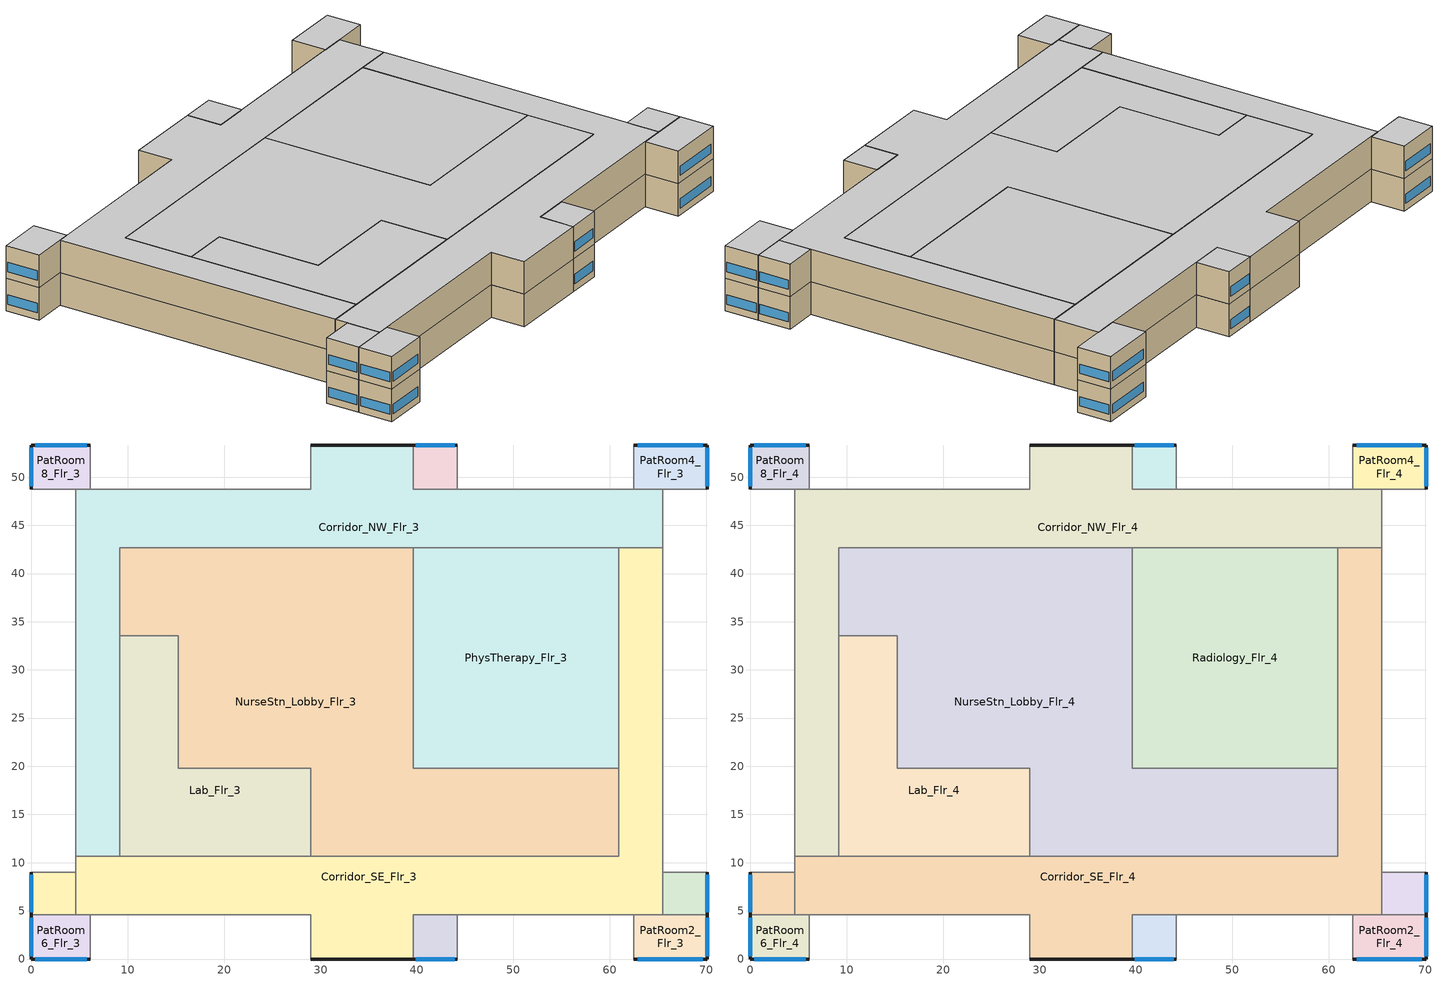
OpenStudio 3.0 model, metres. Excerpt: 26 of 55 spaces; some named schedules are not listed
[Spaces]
PatRoom8_Flr_3
 floor adiabatic (INT-FLOOR-TOPSIDE): 6.1,53.34 6.1,48.77 0,48.77 0,53.34 z8.54
 wall outside (Mass Non-res Ext Wall): 6.1,53.34 0,53.34 0,48.77 z8.54:12.8
 wall adiabatic (int-walls): 0,48.77 6.1,48.77 6.1,53.34 z8.54:12.8
 window (Window Res Fixed): 0,53.07 0,49.04 / 5.73,53.34 0.37,53.34 z9.45:10.67
 ceiling adiabatic (INT-FLOOR-UNDERSIDE): 6.1,48.77 6.1,53.34 0,53.34 0,48.77 z12.8
Corridor_SE_Flr_3
 floor adiabatic (INT-FLOOR-TOPSIDE): 65.53,42.67 65.53,4.57 39.62,4.57 39.62,0 28.96,0 28.96,4.57 4.57,4.57 4.57,10.67 60.96,10.67 60.96,42.67 z8.54
 wall outside (Mass Non-res Ext Wall): 28.96,0 39.62,0 z8.54:12.8
 wall to NurseStn_Lobby_Flr_3 (AIR-WALL): 60.96,19.81 60.96,10.67 28.96,10.67 z8.54:12.8
 wall to Corridor_NW_Flr_3 (AIR-WALL): 9.14,10.67 4.57,10.67 / 65.53,42.67 60.96,42.67 z8.54:12.8
 wall adiabatic (int-walls): 39.62,0 39.62,4.57 65.53,4.57 65.53,42.67 / 4.57,10.67 4.57,4.57 28.96,4.57 28.96,0 z8.54:12.8
 wall to PhysTherapy_Flr_3 (int-walls): 60.96,42.67 60.96,19.81 z8.54:12.8
 wall to Lab_Flr_3 (int-walls): 28.96,10.67 9.14,10.67 z8.54:12.8
 ceiling adiabatic (INT-FLOOR-UNDERSIDE): 39.62,0 39.62,4.57 65.53,4.57 65.53,42.67 60.96,42.67 60.96,10.67 4.57,10.67 4.57,4.57 28.96,4.57 28.96,0 z12.8
Corridor_NW_Flr_3
 floor adiabatic (INT-FLOOR-TOPSIDE): 39.62,53.34 39.62,48.77 65.53,48.77 65.53,42.67 9.14,42.67 9.14,10.67 4.57,10.67 4.57,48.77 28.96,48.77 28.96,53.34 z8.54
 wall outside (Mass Non-res Ext Wall): 39.62,53.34 28.96,53.34 z8.54:12.8
 wall to NurseStn_Lobby_Flr_3 (AIR-WALL): 9.14,33.58 9.14,42.67 39.62,42.67 z8.54:12.8
 wall adiabatic (int-walls): 28.96,53.34 28.96,48.77 4.57,48.77 4.57,10.67 / 65.53,42.67 65.53,48.77 39.62,48.77 39.62,53.34 z8.54:12.8
 wall to PhysTherapy_Flr_3 (int-walls): 39.62,42.67 60.96,42.67 z8.54:12.8
 wall to Lab_Flr_3 (int-walls): 9.14,10.67 9.14,33.58 z8.54:12.8
 ceiling adiabatic (INT-FLOOR-UNDERSIDE): 9.14,10.67 9.14,42.67 65.53,42.67 65.53,48.77 39.62,48.77 39.62,53.34 28.96,53.34 28.96,48.77 4.57,48.77 4.57,10.67 z12.8
Lab_Flr_3
 floor adiabatic (INT-FLOOR-TOPSIDE): 15.24,33.53 15.24,19.81 28.96,19.81 28.96,10.67 9.14,10.67 9.14,33.53 z8.54
 wall to NurseStn_Lobby_Flr_3 (int-walls): 28.96,10.67 28.96,19.81 15.24,19.81 15.24,33.53 9.14,33.53 z8.54:12.8
 ceiling adiabatic (INT-FLOOR-UNDERSIDE): 28.96,10.67 28.96,19.81 15.24,19.81 15.24,33.53 9.14,33.53 9.14,10.67 z12.8
NurseStn_Lobby_Flr_3
 floor adiabatic (INT-FLOOR-TOPSIDE): 39.62,42.67 39.62,19.81 60.96,19.81 60.96,10.67 28.96,10.67 28.96,19.81 15.24,19.81 15.24,33.53 9.14,33.53 9.14,42.67 z8.54
 wall to PhysTherapy_Flr_3 (int-walls): 60.96,19.81 39.62,19.81 39.62,42.67 z8.54:12.8
 ceiling adiabatic (INT-FLOOR-UNDERSIDE): 60.96,10.67 60.96,19.81 39.62,19.81 39.62,42.67 9.14,42.67 9.14,33.53 15.24,33.53 15.24,19.81 28.96,19.81 28.96,10.67 z12.8
PatRoom1_Mult10_Flr_3
 floor adiabatic (INT-FLOOR-TOPSIDE): 44.2,4.57 44.2,0 39.62,0 39.62,4.57 z8.54
 wall outside (Mass Non-res Ext Wall): 39.62,0 44.2,0 z8.54:12.8
 wall adiabatic (int-walls): 44.2,0 44.2,4.57 39.62,4.57 39.62,0 z8.54:12.8
 window (Window Res Fixed): 39.9,0 43.92,0 z9.45:10.67
 ceiling adiabatic (INT-FLOOR-UNDERSIDE): 44.2,0 44.2,4.57 39.62,4.57 39.62,0 z12.8
PatRoom2_Flr_3
 floor adiabatic (INT-FLOOR-TOPSIDE): 70.1,4.57 70.1,0 62.48,0 62.48,4.57 z8.54
 wall outside (Mass Non-res Ext Wall): 62.48,0 70.1,0 70.1,4.57 z8.54:12.8
 wall adiabatic (int-walls): 70.1,4.57 62.48,4.57 62.48,0 z8.54:12.8
 window (Window Res Fixed): 70.1,0.27 70.1,4.3 / 62.94,0 69.65,0 z9.45:10.67
 ceiling adiabatic (INT-FLOOR-UNDERSIDE): 70.1,0 70.1,4.57 62.48,4.57 62.48,0 z12.8
PatRoom3_Mult10_Flr_3
 floor adiabatic (INT-FLOOR-TOPSIDE): 70.1,8.99 70.1,4.57 65.53,4.57 65.53,8.99 z8.54
 wall outside (Mass Non-res Ext Wall): 70.1,4.57 70.1,8.99 z8.54:12.8
 wall adiabatic (int-walls): 70.1,8.99 65.53,8.99 65.53,4.57 70.1,4.57 z8.54:12.8
 window (Window Res Fixed): 70.1,4.84 70.1,8.73 z9.45:10.67
 ceiling adiabatic (INT-FLOOR-UNDERSIDE): 70.1,4.57 70.1,8.99 65.53,8.99 65.53,4.57 z12.8
PatRoom4_Flr_3
 floor adiabatic (INT-FLOOR-TOPSIDE): 70.1,53.34 70.1,48.77 62.48,48.77 62.48,53.34 z8.54
 wall outside (Mass Non-res Ext Wall): 70.1,48.77 70.1,53.34 62.48,53.34 z8.54:12.8
 wall adiabatic (int-walls): 62.48,53.34 62.48,48.77 70.1,48.77 z8.54:12.8
 window (Window Res Fixed): 70.1,49.04 70.1,53.07 / 69.65,53.34 62.94,53.34 z9.45:10.67
 ceiling adiabatic (INT-FLOOR-UNDERSIDE): 70.1,48.77 70.1,53.34 62.48,53.34 62.48,48.77 z12.8
PatRoom5_Mult10_Flr_3
 floor adiabatic (INT-FLOOR-TOPSIDE): 44.2,53.34 44.2,48.77 39.62,48.77 39.62,53.34 z8.54
 wall outside (Mass Non-res Ext Wall): 44.2,53.34 39.62,53.34 z8.54:12.8
 wall adiabatic (int-walls): 39.62,53.34 39.62,48.77 44.2,48.77 44.2,53.34 z8.54:12.8
 window (Window Res Fixed): 43.92,53.34 39.9,53.34 z9.45:10.67
 ceiling adiabatic (INT-FLOOR-UNDERSIDE): 44.2,48.77 44.2,53.34 39.62,53.34 39.62,48.77 z12.8
PatRoom6_Flr_3
 floor adiabatic (INT-FLOOR-TOPSIDE): 6.1,4.57 6.1,0 0,0 0,4.57 z8.54
 wall outside (Mass Non-res Ext Wall): 0,4.57 0,0 6.1,0 z8.54:12.8
 wall adiabatic (int-walls): 6.1,0 6.1,4.57 0,4.57 z8.54:12.8
 window (Window Res Fixed): 0.37,0 5.73,0 / 0,4.3 0,0.27 z9.45:10.67
 ceiling adiabatic (INT-FLOOR-UNDERSIDE): 6.1,0 6.1,4.57 0,4.57 0,0 z12.8
PatRoom7_Mult10_Flr_3
 floor adiabatic (INT-FLOOR-TOPSIDE): 4.57,8.99 4.57,4.57 0,4.57 0,8.99 z8.54
 wall outside (Mass Non-res Ext Wall): 0,8.99 0,4.57 z8.54:12.8
 wall adiabatic (int-walls): 0,4.57 4.57,4.57 4.57,8.99 0,8.99 z8.54:12.8
 window (Window Res Fixed): 0,8.73 0,4.84 z9.45:10.67
 ceiling adiabatic (INT-FLOOR-UNDERSIDE): 4.57,4.57 4.57,8.99 0,8.99 0,4.57 z12.8
PhysTherapy_Flr_3
 floor adiabatic (INT-FLOOR-TOPSIDE): 60.96,42.67 60.96,19.81 39.62,19.81 39.62,42.67 z8.54
 ceiling adiabatic (INT-FLOOR-UNDERSIDE): 60.96,19.81 60.96,42.67 39.62,42.67 39.62,19.81 z12.8
Corridor_NW_Flr_4
 floor adiabatic (INT-FLOOR-TOPSIDE): 39.62,53.34 39.62,48.77 65.53,48.77 65.53,42.67 9.14,42.67 9.14,10.67 4.57,10.67 4.57,48.77 28.96,48.77 28.96,53.34 z12.8
 wall outside (Mass Non-res Ext Wall): 39.62,53.34 28.96,53.34 z12.8:17.07
 wall to NurseStn_Lobby_Flr_4 (AIR-WALL): 9.14,33.58 9.14,42.67 39.62,42.67 z12.8:17.07
 wall adiabatic (int-walls): 28.96,53.34 28.96,48.77 4.57,48.77 4.57,10.67 / 65.53,42.67 65.53,48.77 39.62,48.77 39.62,53.34 z12.8:17.07
 wall to Radiology_Flr_4 (int-walls): 39.62,42.67 60.96,42.67 z12.8:17.07
 wall to Lab_Flr_4 (int-walls): 9.14,10.67 9.14,33.58 z12.8:17.07
 wall to Corridor_SE_Flr_4 (AIR-WALL): 60.96,42.67 65.53,42.67 / 4.57,10.67 9.14,10.67 z12.8:17.07
 ceiling adiabatic (INT-FLOOR-UNDERSIDE): 9.14,10.67 9.14,42.67 65.53,42.67 65.53,48.77 39.62,48.77 39.62,53.34 28.96,53.34 28.96,48.77 4.57,48.77 4.57,10.67 z17.07
Corridor_SE_Flr_4
 floor adiabatic (INT-FLOOR-TOPSIDE): 65.53,42.67 65.53,4.57 39.62,4.57 39.62,0 28.96,0 28.96,4.57 4.57,4.57 4.57,10.67 60.96,10.67 60.96,42.67 z12.8
 wall outside (Mass Non-res Ext Wall): 28.96,0 39.62,0 z12.8:17.07
 wall adiabatic (int-walls): 39.62,0 39.62,4.57 65.53,4.57 65.53,42.67 / 4.57,10.67 4.57,4.57 28.96,4.57 28.96,0 z12.8:17.07
 wall to NurseStn_Lobby_Flr_4 (AIR-WALL): 60.96,19.81 60.96,10.67 28.96,10.67 z12.8:17.07
 wall to Radiology_Flr_4 (int-walls): 60.96,42.67 60.96,19.81 z12.8:17.07
 wall to Lab_Flr_4 (int-walls): 28.96,10.67 9.14,10.67 z12.8:17.07
 ceiling adiabatic (INT-FLOOR-UNDERSIDE): 39.62,0 39.62,4.57 65.53,4.57 65.53,42.67 60.96,42.67 60.96,10.67 4.57,10.67 4.57,4.57 28.96,4.57 28.96,0 z17.07
NurseStn_Lobby_Flr_4
 floor adiabatic (INT-FLOOR-TOPSIDE): 39.62,42.67 39.62,19.81 60.96,19.81 60.96,10.67 28.96,10.67 28.96,19.81 15.24,19.81 15.24,33.53 9.14,33.53 9.14,42.67 z12.8
 wall to Lab_Flr_4 (int-walls): 9.14,33.53 15.24,33.53 15.24,19.81 28.96,19.81 28.96,10.67 z12.8:17.07
 wall to Radiology_Flr_4 (int-walls): 60.96,19.81 39.62,19.81 39.62,42.67 z12.8:17.07
 ceiling adiabatic (INT-FLOOR-UNDERSIDE): 60.96,10.67 60.96,19.81 39.62,19.81 39.62,42.67 9.14,42.67 9.14,33.53 15.24,33.53 15.24,19.81 28.96,19.81 28.96,10.67 z17.07
Lab_Flr_4
 floor adiabatic (INT-FLOOR-TOPSIDE): 15.24,33.53 15.24,19.81 28.96,19.81 28.96,10.67 9.14,10.67 9.14,33.53 z12.8
 ceiling adiabatic (INT-FLOOR-UNDERSIDE): 28.96,10.67 28.96,19.81 15.24,19.81 15.24,33.53 9.14,33.53 9.14,10.67 z17.07
Radiology_Flr_4
 floor adiabatic (INT-FLOOR-TOPSIDE): 60.96,42.67 60.96,19.81 39.62,19.81 39.62,42.67 z12.8
 ceiling adiabatic (INT-FLOOR-UNDERSIDE): 60.96,19.81 60.96,42.67 39.62,42.67 39.62,19.81 z17.07
PatRoom1_Mult10_Flr_4
 floor adiabatic (INT-FLOOR-TOPSIDE): 44.2,4.57 44.2,0 39.62,0 39.62,4.57 z12.8
 wall outside (Mass Non-res Ext Wall): 39.62,0 44.2,0 z12.8:17.07
 wall adiabatic (int-walls): 44.2,0 44.2,4.57 39.62,4.57 39.62,0 z12.8:17.07
 window (Window Res Fixed): 39.9,0 43.92,0 z13.72:14.94
 ceiling adiabatic (INT-FLOOR-UNDERSIDE): 44.2,0 44.2,4.57 39.62,4.57 39.62,0 z17.07
PatRoom2_Flr_4
 floor adiabatic (INT-FLOOR-TOPSIDE): 70.1,4.57 70.1,0 62.48,0 62.48,4.57 z12.8
 wall outside (Mass Non-res Ext Wall): 62.48,0 70.1,0 70.1,4.57 z12.8:17.07
 wall adiabatic (int-walls): 70.1,4.57 62.48,4.57 62.48,0 z12.8:17.07
 window (Window Res Fixed): 70.1,0.27 70.1,4.3 / 62.94,0 69.65,0 z13.72:14.94
 ceiling adiabatic (INT-FLOOR-UNDERSIDE): 70.1,0 70.1,4.57 62.48,4.57 62.48,0 z17.07
PatRoom3_Mult10_Flr_4
 floor adiabatic (INT-FLOOR-TOPSIDE): 70.1,8.99 70.1,4.57 65.53,4.57 65.53,8.99 z12.8
 wall outside (Mass Non-res Ext Wall): 70.1,4.57 70.1,8.99 z12.8:17.07
 wall adiabatic (int-walls): 70.1,8.99 65.53,8.99 65.53,4.57 70.1,4.57 z12.8:17.07
 window (Window Res Fixed): 70.1,4.84 70.1,8.73 z13.72:14.94
 ceiling adiabatic (INT-FLOOR-UNDERSIDE): 70.1,4.57 70.1,8.99 65.53,8.99 65.53,4.57 z17.07
PatRoom4_Flr_4
 floor adiabatic (INT-FLOOR-TOPSIDE): 70.1,53.34 70.1,48.77 62.48,48.77 62.48,53.34 z12.8
 wall outside (Mass Non-res Ext Wall): 70.1,48.77 70.1,53.34 62.48,53.34 z12.8:17.07
 wall adiabatic (int-walls): 62.48,53.34 62.48,48.77 70.1,48.77 z12.8:17.07
 window (Window Res Fixed): 70.1,49.04 70.1,53.07 / 69.65,53.34 62.94,53.34 z13.72:14.94
 ceiling adiabatic (INT-FLOOR-UNDERSIDE): 70.1,48.77 70.1,53.34 62.48,53.34 62.48,48.77 z17.07
PatRoom5_Mult10_Flr_4
 floor adiabatic (INT-FLOOR-TOPSIDE): 44.2,53.34 44.2,48.77 39.62,48.77 39.62,53.34 z12.8
 wall outside (Mass Non-res Ext Wall): 44.2,53.34 39.62,53.34 z12.8:17.07
 wall adiabatic (int-walls): 39.62,53.34 39.62,48.77 44.2,48.77 44.2,53.34 z12.8:17.07
 window (Window Res Fixed): 43.92,53.34 39.9,53.34 z13.72:14.94
 ceiling adiabatic (INT-FLOOR-UNDERSIDE): 44.2,48.77 44.2,53.34 39.62,53.34 39.62,48.77 z17.07
PatRoom6_Flr_4
 floor adiabatic (INT-FLOOR-TOPSIDE): 6.1,4.57 6.1,0 0,0 0,4.57 z12.8
 wall outside (Mass Non-res Ext Wall): 0,4.57 0,0 6.1,0 z12.8:17.07
 wall adiabatic (int-walls): 6.1,0 6.1,4.57 0,4.57 z12.8:17.07
 window (Window Res Fixed): 0.37,0 5.73,0 / 0,4.3 0,0.27 z13.72:14.94
 ceiling adiabatic (INT-FLOOR-UNDERSIDE): 6.1,0 6.1,4.57 0,4.57 0,0 z17.07
PatRoom7_Mult10_Flr_4
 floor adiabatic (INT-FLOOR-TOPSIDE): 4.57,8.99 4.57,4.57 0,4.57 0,8.99 z12.8
 wall outside (Mass Non-res Ext Wall): 0,8.99 0,4.57 z12.8:17.07
 wall adiabatic (int-walls): 0,4.57 4.57,4.57 4.57,8.99 0,8.99 z12.8:17.07
 window (Window Res Fixed): 0,8.73 0,4.84 z13.72:14.94
 ceiling adiabatic (INT-FLOOR-UNDERSIDE): 4.57,4.57 4.57,8.99 0,8.99 0,4.57 z17.07
PatRoom8_Flr_4
 floor adiabatic (INT-FLOOR-TOPSIDE): 6.1,53.34 6.1,48.77 0,48.77 0,53.34 z12.8
 wall outside (Mass Non-res Ext Wall): 6.1,53.34 0,53.34 0,48.77 z12.8:17.07
 wall adiabatic (int-walls): 0,48.77 6.1,48.77 6.1,53.34 z12.8:17.07
 window (Window Res Fixed): 5.73,53.34 0.37,53.34 / 0,53.07 0,49.04 z13.72:14.94
 ceiling adiabatic (INT-FLOOR-UNDERSIDE): 6.1,48.77 6.1,53.34 0,53.34 0,48.77 z17.07
[Site]
USA IL-CHICAGO-OHARE: Latitude {deg}=41.77; Longitude {deg}=-87.75; Time Zone {hr}=-6; Elevation {m}=190; Terrain=City
[Building]
Ref Bldg Hospital New2004_v1.3_5.0: North Axis {deg}=0
[SizingPeriod:DesignDay] Barometric Pressure {Pa}=99063; Rain Indicator=0; Snow Indicator=0; Day of Month=21; Daylight Saving Time Indicator=0; Humidity Indicating Type=Wetbulb; Solar Model Indicator=ASHRAEClearSky
Name | Maximum Dry-Bulb Temperature {C} | Daily Dry-Bulb Temperature Range {deltaC} | Humidity Indicating Conditions at Maximum Dry-Bulb | Wind Speed {m/s} | Wind Direction {deg} | Sky Clearness | Month | Day Type
CHICAGO Ann Htg 99.6% Condns DB | -20.6 | 0 | -20.6 | 4.9 | 270 | 0 | 1 | WinterDesignDay
CHICAGO Ann Clg .4% Condns WB=>MDB | 31.2 | 10.7 | 25.5 | 5.3 | 230 | 1 | 7 | SummerDesignDay
[ClimateZones]
Climate Zone Institution Name 1=ASHRAE; Climate Zone Document Name 1=ANSI/ASHRAE Standard 169; Climate Zone Document Year 1=2006; Climate Zone Institution Name 2=CEC; Climate Zone Document Name 2=California Climate Zone Descriptions; Climate Zone Document Year 2=1995
[Construction]
Mass Non-res Ext Wall: 1IN Stucco, 8IN CONCRETE HW, Mass NonRes Wall Insulation, 1/2IN Gypsum
int-walls: 1/2IN Gypsum, 1/2IN Gypsum
INT-FLOOR-TOPSIDE: MAT-CC05 4 HW CONCRETE, CP02 CARPET PAD
INT-FLOOR-UNDERSIDE: CP02 CARPET PAD, MAT-CC05 4 HW CONCRETE
Window Res Fixed: Res Fixed Assembly Window
AIR-WALL: MAT-AIR-WALL
InteriorFurnishings: Std Wood 6inch
[Material] Thermal Absorptance=0.9
Name | Roughness | Thickness {m} | Conductivity {W/m-K} | Density {kg/m3} | Specific Heat {J/kg-K} | Solar Absorptance | Visible Absorptance
1IN Stucco | Smooth | 0.0253 | 0.6918 | 1858 | 837 | 0.92 | 0.92
8IN CONCRETE HW | Rough | 0.2032 | 1.311 | 2240 | 836.8 | 0.7 | 0.7
Mass NonRes Wall Insulation | MediumRough | 0.0495495 | 0.049 | 265 | 836.8 | 0.7 | 0.7
1/2IN Gypsum | Smooth | 0.0127 | 0.16 | 784.9 | 830 | 0.92 | 0.92
MAT-CC05 4 HW CONCRETE | Rough | 0.1016 | 1.311 | 2240 | 836.8 | 0.7 | 0.7
Std Wood 6inch | MediumSmooth | 0.15 | 0.12 | 540 | 1210 | 0.7 | 0.7
[Material:NoMass] Thermal Absorptance=0.9; Solar Absorptance=0.7
Name | Roughness | Thermal Resistance {m2-K/W} | Visible Absorptance
CP02 CARPET PAD | VeryRough | 0.2165 | 0.8
MAT-AIR-WALL | Rough | 0.207949
[WindowMaterial:SimpleGlazingSystem]
Res Fixed Assembly Window: U-Factor {W/m2-K}=3.23646; Solar Heat Gain Coefficient=0.39
[ThermostatSetpoint:DualSetpoint]
Name | Heating Setpoint Temperature Schedule | Cooling Setpoint Temperature Schedule
Corridor_NW_Flr_3 DualSPSched; Corridor_NW_Flr_4 DualSPSched; Corridor_SE_Flr_3 DualSPSched; Corridor_SE_Flr_4 DualSPSched; Lab_Flr_3 DualSPSched; Lab_Flr_4 DualSPSched; NurseStn_Lobby_Flr_3 DualSPSched; NurseStn_Lobby_Flr_4 DualSPSched; PhysTherapy_Flr_3 DualSPSched; Radiology_Flr_4 DualSPSched | ADMIN_HTGSETP_SCH | ADMIN_CLGSETP_SCH
PatRoom8_Flr_3 DualSPSched; PatRoom6_Flr_4 DualSPSched; PatRoom1_Mult10_Flr_3 DualSPSched; PatRoom1_Mult10_Flr_4 DualSPSched; PatRoom2_Flr_3 DualSPSched; PatRoom2_Flr_4 DualSPSched; PatRoom3_Mult10_Flr_3 DualSPSched; PatRoom3_Mult10_Flr_4 DualSPSched; PatRoom4_Flr_3 DualSPSched; PatRoom4_Flr_4 DualSPSched; PatRoom5_Mult10_Flr_3 DualSPSched; PatRoom5_Mult10_Flr_4 DualSPSched; PatRoom6_Flr_3 DualSPSched; PatRoom7_Mult10_Flr_3 DualSPSched; PatRoom7_Mult10_Flr_4 DualSPSched; PatRoom8_Flr_4 DualSPSched | CRITICAL_HTGSETP_SCH | CRITICAL_CLGSETP_SCH
[ThermalZone] Use Ideal Air Loads=No
Name | Multiplier | Thermostat
Corridor_NW_Flr_3 Thermal Zone | 1 | Corridor_NW_Flr_3 DualSPSched
Corridor_NW_Flr_4 Thermal Zone | 1 | Corridor_NW_Flr_4 DualSPSched
Corridor_SE_Flr_3 Thermal Zone | 1 | Corridor_SE_Flr_3 DualSPSched
Corridor_SE_Flr_4 Thermal Zone | 1 | Corridor_SE_Flr_4 DualSPSched
PatRoom8_Flr_3 Thermal Zone | 1 | PatRoom8_Flr_3 DualSPSched
PatRoom6_Flr_4 Thermal Zone | 1 | PatRoom6_Flr_4 DualSPSched
Lab_Flr_3 Thermal Zone | 1 | Lab_Flr_3 DualSPSched
Lab_Flr_4 Thermal Zone | 1 | Lab_Flr_4 DualSPSched
NurseStn_Lobby_Flr_3 Thermal Zone | 1 | NurseStn_Lobby_Flr_3 DualSPSched
NurseStn_Lobby_Flr_4 Thermal Zone | 1 | NurseStn_Lobby_Flr_4 DualSPSched
PatRoom1_Mult10_Flr_3 Thermal Zone | 10 | PatRoom1_Mult10_Flr_3 DualSPSched
PatRoom1_Mult10_Flr_4 Thermal Zone | 10 | PatRoom1_Mult10_Flr_4 DualSPSched
PatRoom2_Flr_3 Thermal Zone | 1 | PatRoom2_Flr_3 DualSPSched
PatRoom2_Flr_4 Thermal Zone | 1 | PatRoom2_Flr_4 DualSPSched
PatRoom3_Mult10_Flr_3 Thermal Zone | 10 | PatRoom3_Mult10_Flr_3 DualSPSched
PatRoom3_Mult10_Flr_4 Thermal Zone | 10 | PatRoom3_Mult10_Flr_4 DualSPSched
PatRoom4_Flr_3 Thermal Zone | 1 | PatRoom4_Flr_3 DualSPSched
PatRoom4_Flr_4 Thermal Zone | 1 | PatRoom4_Flr_4 DualSPSched
PatRoom5_Mult10_Flr_3 Thermal Zone | 10 | PatRoom5_Mult10_Flr_3 DualSPSched
PatRoom5_Mult10_Flr_4 Thermal Zone | 10 | PatRoom5_Mult10_Flr_4 DualSPSched
PatRoom6_Flr_3 Thermal Zone | 1 | PatRoom6_Flr_3 DualSPSched
PatRoom7_Mult10_Flr_3 Thermal Zone | 10 | PatRoom7_Mult10_Flr_3 DualSPSched
PatRoom7_Mult10_Flr_4 Thermal Zone | 10 | PatRoom7_Mult10_Flr_4 DualSPSched
PatRoom8_Flr_4 Thermal Zone | 1 | PatRoom8_Flr_4 DualSPSched
PhysTherapy_Flr_3 Thermal Zone | 1 | PhysTherapy_Flr_3 DualSPSched
Radiology_Flr_4 Thermal Zone | 1 | Radiology_Flr_4 DualSPSched
[Space] Part of Total Floor Area=Yes
Name | Thermal Zone | Design Specification Outdoor Air Object
Corridor_NW_Flr_3 | Corridor_NW_Flr_3 Thermal Zone | SZ DSOA Corridor_NW_Flr_3
Corridor_NW_Flr_4 | Corridor_NW_Flr_4 Thermal Zone | SZ DSOA Corridor_NW_Flr_4
Corridor_SE_Flr_3 | Corridor_SE_Flr_3 Thermal Zone | SZ DSOA Corridor_SE_Flr_3
Corridor_SE_Flr_4 | Corridor_SE_Flr_4 Thermal Zone | SZ DSOA Corridor_SE_Flr_4
PatRoom8_Flr_3 | PatRoom8_Flr_3 Thermal Zone | SZ DSOA PatRoom8_Flr_3
PatRoom6_Flr_4 | PatRoom6_Flr_4 Thermal Zone | SZ DSOA PatRoom6_Flr_4
Lab_Flr_3 | Lab_Flr_3 Thermal Zone | SZ DSOA Lab_Flr_3
Lab_Flr_4 | Lab_Flr_4 Thermal Zone | SZ DSOA Lab_Flr_4
NurseStn_Lobby_Flr_3 | NurseStn_Lobby_Flr_3 Thermal Zone | SZ DSOA NurseStn_Lobby_Flr_3
NurseStn_Lobby_Flr_4 | NurseStn_Lobby_Flr_4 Thermal Zone | SZ DSOA NurseStn_Lobby_Flr_4
PatRoom1_Mult10_Flr_3 | PatRoom1_Mult10_Flr_3 Thermal Zone | SZ DSOA PatRoom1_Mult10_Flr_3
PatRoom1_Mult10_Flr_4 | PatRoom1_Mult10_Flr_4 Thermal Zone | SZ DSOA PatRoom1_Mult10_Flr_4
PatRoom2_Flr_3 | PatRoom2_Flr_3 Thermal Zone | SZ DSOA PatRoom2_Flr_3
PatRoom2_Flr_4 | PatRoom2_Flr_4 Thermal Zone | SZ DSOA PatRoom2_Flr_4
PatRoom3_Mult10_Flr_3 | PatRoom3_Mult10_Flr_3 Thermal Zone | SZ DSOA PatRoom3_Mult10_Flr_3
PatRoom3_Mult10_Flr_4 | PatRoom3_Mult10_Flr_4 Thermal Zone | SZ DSOA PatRoom3_Mult10_Flr_4
PatRoom4_Flr_3 | PatRoom4_Flr_3 Thermal Zone | SZ DSOA PatRoom4_Flr_3
PatRoom4_Flr_4 | PatRoom4_Flr_4 Thermal Zone | SZ DSOA PatRoom4_Flr_4
PatRoom5_Mult10_Flr_3 | PatRoom5_Mult10_Flr_3 Thermal Zone | SZ DSOA PatRoom5_Mult10_Flr_3
PatRoom5_Mult10_Flr_4 | PatRoom5_Mult10_Flr_4 Thermal Zone | SZ DSOA PatRoom5_Mult10_Flr_4
PatRoom6_Flr_3 | PatRoom6_Flr_3 Thermal Zone | SZ DSOA PatRoom6_Flr_3
PatRoom7_Mult10_Flr_3 | PatRoom7_Mult10_Flr_3 Thermal Zone | SZ DSOA PatRoom7_Mult10_Flr_3
PatRoom7_Mult10_Flr_4 | PatRoom7_Mult10_Flr_4 Thermal Zone | SZ DSOA PatRoom7_Mult10_Flr_4
PatRoom8_Flr_4 | PatRoom8_Flr_4 Thermal Zone | SZ DSOA PatRoom8_Flr_4
PhysTherapy_Flr_3 | PhysTherapy_Flr_3 Thermal Zone | SZ DSOA PhysTherapy_Flr_3
Radiology_Flr_4 | Radiology_Flr_4 Thermal Zone | SZ DSOA Radiology_Flr_4
[InternalMass:Definition] Construction=InteriorFurnishings; Design Level Calculation Method=SurfaceArea
Name | Surface Area {m2}
PatRoom6_Flr_4 Internal Mass Definition; PatRoom6_Flr_3 Internal Mass Definition; PatRoom8_Flr_3 Internal Mass Definition; PatRoom8_Flr_4 Internal Mass Definition | 55.7418
NurseStn_Lobby_Flr_3 Internal Mass Definition; NurseStn_Lobby_Flr_4 Internal Mass Definition | 1811.61
PatRoom5_Mult10_Flr_3 Internal Mass Definition; PatRoom1_Mult10_Flr_3 Internal Mass Definition; PatRoom1_Mult10_Flr_4 Internal Mass Definition; PatRoom5_Mult10_Flr_4 Internal Mass Definition | 41.8064
Corridor_NW_Flr_3 Internal Mass Definition; Corridor_NW_Flr_4 Internal Mass Definition; Corridor_SE_Flr_3 Internal Mass Definition; Corridor_SE_Flr_4 Internal Mass Definition | 1133.42
Lab_Flr_3 Internal Mass Definition; Lab_Flr_4 Internal Mass Definition | 529.5473
PatRoom2_Flr_3 Internal Mass Definition; PatRoom2_Flr_4 Internal Mass Definition; PatRoom4_Flr_3 Internal Mass Definition; PatRoom4_Flr_4 Internal Mass Definition | 69.6773
PatRoom3_Mult10_Flr_3 Internal Mass Definition; PatRoom3_Mult10_Flr_4 Internal Mass Definition; PatRoom7_Mult10_Flr_3 Internal Mass Definition; PatRoom7_Mult10_Flr_4 Internal Mass Definition | 40.4165
PhysTherapy_Flr_3 Internal Mass Definition; Radiology_Flr_4 Internal Mass Definition | 975.4819
[InternalMass] Multiplier=1
Name | Internal Mass Definition | Space or SpaceType
PatRoom6_Flr_4 Internal Mass | PatRoom6_Flr_4 Internal Mass Definition | PatRoom6_Flr_4
NurseStn_Lobby_Flr_3 Internal Mass | NurseStn_Lobby_Flr_3 Internal Mass Definition | NurseStn_Lobby_Flr_3
PatRoom5_Mult10_Flr_3 Internal Mass | PatRoom5_Mult10_Flr_3 Internal Mass Definition | PatRoom5_Mult10_Flr_3
Corridor_NW_Flr_3 Internal Mass | Corridor_NW_Flr_3 Internal Mass Definition | Corridor_NW_Flr_3
Corridor_NW_Flr_4 Internal Mass | Corridor_NW_Flr_4 Internal Mass Definition | Corridor_NW_Flr_4
Corridor_SE_Flr_3 Internal Mass | Corridor_SE_Flr_3 Internal Mass Definition | Corridor_SE_Flr_3
Corridor_SE_Flr_4 Internal Mass | Corridor_SE_Flr_4 Internal Mass Definition | Corridor_SE_Flr_4
Lab_Flr_3 Internal Mass | Lab_Flr_3 Internal Mass Definition | Lab_Flr_3
Lab_Flr_4 Internal Mass | Lab_Flr_4 Internal Mass Definition | Lab_Flr_4
NurseStn_Lobby_Flr_4 Internal Mass | NurseStn_Lobby_Flr_4 Internal Mass Definition | NurseStn_Lobby_Flr_4
PatRoom1_Mult10_Flr_3 Internal Mass | PatRoom1_Mult10_Flr_3 Internal Mass Definition | PatRoom1_Mult10_Flr_3
PatRoom1_Mult10_Flr_4 Internal Mass | PatRoom1_Mult10_Flr_4 Internal Mass Definition | PatRoom1_Mult10_Flr_4
PatRoom2_Flr_3 Internal Mass | PatRoom2_Flr_3 Internal Mass Definition | PatRoom2_Flr_3
PatRoom2_Flr_4 Internal Mass | PatRoom2_Flr_4 Internal Mass Definition | PatRoom2_Flr_4
PatRoom3_Mult10_Flr_3 Internal Mass | PatRoom3_Mult10_Flr_3 Internal Mass Definition | PatRoom3_Mult10_Flr_3
PatRoom3_Mult10_Flr_4 Internal Mass | PatRoom3_Mult10_Flr_4 Internal Mass Definition | PatRoom3_Mult10_Flr_4
PatRoom4_Flr_3 Internal Mass | PatRoom4_Flr_3 Internal Mass Definition | PatRoom4_Flr_3
PatRoom4_Flr_4 Internal Mass | PatRoom4_Flr_4 Internal Mass Definition | PatRoom4_Flr_4
PatRoom5_Mult10_Flr_4 Internal Mass | PatRoom5_Mult10_Flr_4 Internal Mass Definition | PatRoom5_Mult10_Flr_4
PatRoom6_Flr_3 Internal Mass | PatRoom6_Flr_3 Internal Mass Definition | PatRoom6_Flr_3
PatRoom7_Mult10_Flr_3 Internal Mass | PatRoom7_Mult10_Flr_3 Internal Mass Definition | PatRoom7_Mult10_Flr_3
PatRoom7_Mult10_Flr_4 Internal Mass | PatRoom7_Mult10_Flr_4 Internal Mass Definition | PatRoom7_Mult10_Flr_4
PatRoom8_Flr_3 Internal Mass | PatRoom8_Flr_3 Internal Mass Definition | PatRoom8_Flr_3
PatRoom8_Flr_4 Internal Mass | PatRoom8_Flr_4 Internal Mass Definition | PatRoom8_Flr_4
PhysTherapy_Flr_3 Internal Mass | PhysTherapy_Flr_3 Internal Mass Definition | PhysTherapy_Flr_3
Radiology_Flr_4 Internal Mass | Radiology_Flr_4 Internal Mass Definition | Radiology_Flr_4
[Lights:Definition] Design Level Calculation Method=Watts/Area; Fraction Radiant=0.7; Fraction Visible=0.2; Return Air Fraction=0; Return Air Fraction Calculated from Plenum Temperature=No
Name | Watts per Space Floor Area {W/m2}
PhysTherapy_Flr_3_Lights Definition | 9.68
Corridor_NW_Flr_3_Lights Definition; Corridor_NW_Flr_4_Lights Definition; Corridor_SE_Flr_3_Lights Definition; Corridor_SE_Flr_4_Lights Definition | 10.76
Lab_Flr_3_Lights Definition; Lab_Flr_4_Lights Definition | 15.06
NurseStn_Lobby_Flr_3_Lights Definition; NurseStn_Lobby_Flr_4_Lights Definition | 12.7
PatRoom1_Mult10_Flr_3_Lights Definition; PatRoom1_Mult10_Flr_4_Lights Definition; PatRoom2_Flr_3_Lights Definition; PatRoom2_Flr_4_Lights Definition; PatRoom3_Mult10_Flr_3_Lights Definition; PatRoom3_Mult10_Flr_4_Lights Definition; PatRoom4_Flr_3_Lights Definition; PatRoom4_Flr_4_Lights Definition; PatRoom5_Mult10_Flr_3_Lights Definition; PatRoom5_Mult10_Flr_4_Lights Definition; PatRoom6_Flr_3_Lights Definition; PatRoom6_Flr_4_Lights Definition; PatRoom7_Mult10_Flr_3_Lights Definition; PatRoom7_Mult10_Flr_4_Lights Definition; PatRoom8_Flr_3_Lights Definition; PatRoom8_Flr_4_Lights Definition | 7.53
Radiology_Flr_4_Lights Definition | 4.3
[Lights] Fraction Replaceable=1
Name | Lights Definition | Space or SpaceType | Schedule
PhysTherapy_Flr_3_Lights | PhysTherapy_Flr_3_Lights Definition | PhysTherapy_Flr_3 | ADMIN_LIGHT_SCH
Corridor_NW_Flr_3_Lights | Corridor_NW_Flr_3_Lights Definition | Corridor_NW_Flr_3 | ADMIN_LIGHT_SCH
Corridor_NW_Flr_4_Lights | Corridor_NW_Flr_4_Lights Definition | Corridor_NW_Flr_4 | ADMIN_LIGHT_SCH
Corridor_SE_Flr_3_Lights | Corridor_SE_Flr_3_Lights Definition | Corridor_SE_Flr_3 | ADMIN_LIGHT_SCH
Corridor_SE_Flr_4_Lights | Corridor_SE_Flr_4_Lights Definition | Corridor_SE_Flr_4 | ADMIN_LIGHT_SCH
Lab_Flr_3_Lights | Lab_Flr_3_Lights Definition | Lab_Flr_3 | ADMIN_LIGHT_SCH
Lab_Flr_4_Lights | Lab_Flr_4_Lights Definition | Lab_Flr_4 | ADMIN_LIGHT_SCH
NurseStn_Lobby_Flr_3_Lights | NurseStn_Lobby_Flr_3_Lights Definition | NurseStn_Lobby_Flr_3 | ADMIN_LIGHT_SCH
NurseStn_Lobby_Flr_4_Lights | NurseStn_Lobby_Flr_4_Lights Definition | NurseStn_Lobby_Flr_4 | ADMIN_LIGHT_SCH
PatRoom1_Mult10_Flr_3_Lights | PatRoom1_Mult10_Flr_3_Lights Definition | PatRoom1_Mult10_Flr_3 | CRITICAL_LIGHT_SCH
PatRoom1_Mult10_Flr_4_Lights | PatRoom1_Mult10_Flr_4_Lights Definition | PatRoom1_Mult10_Flr_4 | CRITICAL_LIGHT_SCH
PatRoom2_Flr_3_Lights | PatRoom2_Flr_3_Lights Definition | PatRoom2_Flr_3 | CRITICAL_LIGHT_SCH
PatRoom2_Flr_4_Lights | PatRoom2_Flr_4_Lights Definition | PatRoom2_Flr_4 | CRITICAL_LIGHT_SCH
PatRoom3_Mult10_Flr_3_Lights | PatRoom3_Mult10_Flr_3_Lights Definition | PatRoom3_Mult10_Flr_3 | CRITICAL_LIGHT_SCH
PatRoom3_Mult10_Flr_4_Lights | PatRoom3_Mult10_Flr_4_Lights Definition | PatRoom3_Mult10_Flr_4 | CRITICAL_LIGHT_SCH
PatRoom4_Flr_3_Lights | PatRoom4_Flr_3_Lights Definition | PatRoom4_Flr_3 | CRITICAL_LIGHT_SCH
PatRoom4_Flr_4_Lights | PatRoom4_Flr_4_Lights Definition | PatRoom4_Flr_4 | CRITICAL_LIGHT_SCH
PatRoom5_Mult10_Flr_3_Lights | PatRoom5_Mult10_Flr_3_Lights Definition | PatRoom5_Mult10_Flr_3 | CRITICAL_LIGHT_SCH
PatRoom5_Mult10_Flr_4_Lights | PatRoom5_Mult10_Flr_4_Lights Definition | PatRoom5_Mult10_Flr_4 | CRITICAL_LIGHT_SCH
PatRoom6_Flr_3_Lights | PatRoom6_Flr_3_Lights Definition | PatRoom6_Flr_3 | CRITICAL_LIGHT_SCH
PatRoom6_Flr_4_Lights | PatRoom6_Flr_4_Lights Definition | PatRoom6_Flr_4 | CRITICAL_LIGHT_SCH
PatRoom7_Mult10_Flr_3_Lights | PatRoom7_Mult10_Flr_3_Lights Definition | PatRoom7_Mult10_Flr_3 | CRITICAL_LIGHT_SCH
PatRoom7_Mult10_Flr_4_Lights | PatRoom7_Mult10_Flr_4_Lights Definition | PatRoom7_Mult10_Flr_4 | CRITICAL_LIGHT_SCH
PatRoom8_Flr_3_Lights | PatRoom8_Flr_3_Lights Definition | PatRoom8_Flr_3 | CRITICAL_LIGHT_SCH
PatRoom8_Flr_4_Lights | PatRoom8_Flr_4_Lights Definition | PatRoom8_Flr_4 | CRITICAL_LIGHT_SCH
Radiology_Flr_4_Lights | Radiology_Flr_4_Lights Definition | Radiology_Flr_4 | ADMIN_LIGHT_SCH
[SpaceInfiltration:DesignFlowRate] Schedule=INFIL_QUARTER_ON_SCH; Design Flow Rate Calculation Method=Flow/ExteriorWallArea; Flow per Exterior Surface Area {m3/s-m2}=0.000302; Constant Term Coefficient=1; Temperature Term Coefficient=0; Velocity Term Coefficient=0; Velocity Squared Term Coefficient=0
Name | Space or SpaceType
PatRoom5_Mult10_Flr_4_Infiltration | PatRoom5_Mult10_Flr_4
Corridor_NW_Flr_3_Infiltration | Corridor_NW_Flr_3
Corridor_NW_Flr_4_Infiltration | Corridor_NW_Flr_4
Corridor_SE_Flr_3_Infiltration | Corridor_SE_Flr_3
Corridor_SE_Flr_4_Infiltration | Corridor_SE_Flr_4
PatRoom1_Mult10_Flr_3_Infiltration | PatRoom1_Mult10_Flr_3
PatRoom1_Mult10_Flr_4_Infiltration | PatRoom1_Mult10_Flr_4
PatRoom2_Flr_3_Infiltration | PatRoom2_Flr_3
PatRoom2_Flr_4_Infiltration | PatRoom2_Flr_4
PatRoom3_Mult10_Flr_3_Infiltration | PatRoom3_Mult10_Flr_3
PatRoom3_Mult10_Flr_4_Infiltration | PatRoom3_Mult10_Flr_4
PatRoom4_Flr_3_Infiltration | PatRoom4_Flr_3
PatRoom4_Flr_4_Infiltration | PatRoom4_Flr_4
PatRoom5_Mult10_Flr_3_Infiltration | PatRoom5_Mult10_Flr_3
PatRoom6_Flr_3_Infiltration | PatRoom6_Flr_3
PatRoom6_Flr_4_Infiltration | PatRoom6_Flr_4
PatRoom7_Mult10_Flr_3_Infiltration | PatRoom7_Mult10_Flr_3
PatRoom7_Mult10_Flr_4_Infiltration | PatRoom7_Mult10_Flr_4
PatRoom8_Flr_3_Infiltration | PatRoom8_Flr_3
PatRoom8_Flr_4_Infiltration | PatRoom8_Flr_4
[DesignSpecification:OutdoorAir]
SZ DSOA PatRoom7_Mult10_Flr_4; SZ DSOA PatRoom3_Mult10_Flr_3; SZ DSOA PatRoom3_Mult10_Flr_4; SZ DSOA PatRoom7_Mult10_Flr_3: Outdoor Air Flow Rate {m3/s}=0.047922
SZ DSOA Corridor_SE_Flr_3; SZ DSOA Corridor_NW_Flr_3; SZ DSOA Corridor_NW_Flr_4; SZ DSOA Corridor_SE_Flr_4: Outdoor Air Flow per Floor Area {m3/s-m2}=0.00025
SZ DSOA NurseStn_Lobby_Flr_4; SZ DSOA NurseStn_Lobby_Flr_3: Outdoor Air Flow per Person {m3/s-person}=0.01
SZ DSOA Lab_Flr_3; SZ DSOA Lab_Flr_4: Outdoor Air Flow Rate {m3/s}=1.882
SZ DSOA PatRoom1_Mult10_Flr_3; SZ DSOA PatRoom1_Mult10_Flr_4; SZ DSOA PatRoom5_Mult10_Flr_3; SZ DSOA PatRoom5_Mult10_Flr_4: Outdoor Air Flow Rate {m3/s}=0.049561
SZ DSOA PatRoom2_Flr_3; SZ DSOA PatRoom2_Flr_4; SZ DSOA PatRoom4_Flr_3; SZ DSOA PatRoom4_Flr_4: Outdoor Air Flow Rate {m3/s}=0.082617
SZ DSOA PatRoom6_Flr_3; SZ DSOA PatRoom6_Flr_4; SZ DSOA PatRoom8_Flr_3; SZ DSOA PatRoom8_Flr_4: Outdoor Air Flow Rate {m3/s}=0.066089
SZ DSOA PhysTherapy_Flr_3: Outdoor Air Flow per Person {m3/s-person}=0.008
SZ DSOA Radiology_Flr_4: Outdoor Air Flow Rate {m3/s}=1.73485
[People:Definition] Number of People Calculation Method=Area/Person; Fraction Radiant=0.3; Enable ASHRAE 55 Comfort Warnings=No; Mean Radiant Temperature Calculation Type=ZoneAveraged; Thermal Comfort Model Type 1=FANGER
Name | Space Floor Area per Person {m2/person}
PatRoom5_Mult10_Flr_3 People Definition; Lab_Flr_3 People Definition; Lab_Flr_4 People Definition; PatRoom1_Mult10_Flr_3 People Definition; PatRoom1_Mult10_Flr_4 People Definition; PatRoom2_Flr_3 People Definition; PatRoom2_Flr_4 People Definition; PatRoom3_Mult10_Flr_3 People Definition; PatRoom3_Mult10_Flr_4 People Definition; PatRoom4_Flr_3 People Definition; PatRoom4_Flr_4 People Definition; PatRoom5_Mult10_Flr_4 People Definition; PatRoom6_Flr_3 People Definition; PatRoom6_Flr_4 People Definition; PatRoom7_Mult10_Flr_3 People Definition; PatRoom7_Mult10_Flr_4 People Definition; PatRoom8_Flr_3 People Definition; PatRoom8_Flr_4 People Definition; PhysTherapy_Flr_3 People Definition; Radiology_Flr_4 People Definition | 18.5874
Corridor_NW_Flr_3 People Definition; Corridor_NW_Flr_4 People Definition; Corridor_SE_Flr_3 People Definition; Corridor_SE_Flr_4 People Definition | 92.5926
NurseStn_Lobby_Flr_3 People Definition; NurseStn_Lobby_Flr_4 People Definition | 69.9301
[People] Activity Level Schedule=ACTIVITY_SCH; Work Efficiency Schedule=WORK_EFF_SCH; Clothing Insulation Schedule=CLOTHING_SCH; Air Velocity Schedule=AIR_VELO_SCH; Multiplier=1
Name | People Definition | Space or SpaceType | Number of People Schedule
PatRoom5_Mult10_Flr_3 People | PatRoom5_Mult10_Flr_3 People Definition | PatRoom5_Mult10_Flr_3 | CRITICAL_OCC_SCH
Corridor_NW_Flr_3 People | Corridor_NW_Flr_3 People Definition | Corridor_NW_Flr_3 | ADMIN_OCC_SCH
Corridor_NW_Flr_4 People | Corridor_NW_Flr_4 People Definition | Corridor_NW_Flr_4 | ADMIN_OCC_SCH
Corridor_SE_Flr_3 People | Corridor_SE_Flr_3 People Definition | Corridor_SE_Flr_3 | ADMIN_OCC_SCH
Corridor_SE_Flr_4 People | Corridor_SE_Flr_4 People Definition | Corridor_SE_Flr_4 | ADMIN_OCC_SCH
Lab_Flr_3 People | Lab_Flr_3 People Definition | Lab_Flr_3 | ADMIN_OCC_SCH
Lab_Flr_4 People | Lab_Flr_4 People Definition | Lab_Flr_4 | ADMIN_OCC_SCH
NurseStn_Lobby_Flr_3 People | NurseStn_Lobby_Flr_3 People Definition | NurseStn_Lobby_Flr_3 | ADMIN_OCC_SCH
NurseStn_Lobby_Flr_4 People | NurseStn_Lobby_Flr_4 People Definition | NurseStn_Lobby_Flr_4 | ADMIN_OCC_SCH
PatRoom1_Mult10_Flr_3 People | PatRoom1_Mult10_Flr_3 People Definition | PatRoom1_Mult10_Flr_3 | CRITICAL_OCC_SCH
PatRoom1_Mult10_Flr_4 People | PatRoom1_Mult10_Flr_4 People Definition | PatRoom1_Mult10_Flr_4 | CRITICAL_OCC_SCH
PatRoom2_Flr_3 People | PatRoom2_Flr_3 People Definition | PatRoom2_Flr_3 | CRITICAL_OCC_SCH
PatRoom2_Flr_4 People | PatRoom2_Flr_4 People Definition | PatRoom2_Flr_4 | CRITICAL_OCC_SCH
PatRoom3_Mult10_Flr_3 People | PatRoom3_Mult10_Flr_3 People Definition | PatRoom3_Mult10_Flr_3 | CRITICAL_OCC_SCH
PatRoom3_Mult10_Flr_4 People | PatRoom3_Mult10_Flr_4 People Definition | PatRoom3_Mult10_Flr_4 | CRITICAL_OCC_SCH
PatRoom4_Flr_3 People | PatRoom4_Flr_3 People Definition | PatRoom4_Flr_3 | CRITICAL_OCC_SCH
PatRoom4_Flr_4 People | PatRoom4_Flr_4 People Definition | PatRoom4_Flr_4 | CRITICAL_OCC_SCH
PatRoom5_Mult10_Flr_4 People | PatRoom5_Mult10_Flr_4 People Definition | PatRoom5_Mult10_Flr_4 | CRITICAL_OCC_SCH
PatRoom6_Flr_3 People | PatRoom6_Flr_3 People Definition | PatRoom6_Flr_3 | CRITICAL_OCC_SCH
PatRoom6_Flr_4 People | PatRoom6_Flr_4 People Definition | PatRoom6_Flr_4 | CRITICAL_OCC_SCH
PatRoom7_Mult10_Flr_3 People | PatRoom7_Mult10_Flr_3 People Definition | PatRoom7_Mult10_Flr_3 | CRITICAL_OCC_SCH
PatRoom7_Mult10_Flr_4 People | PatRoom7_Mult10_Flr_4 People Definition | PatRoom7_Mult10_Flr_4 | CRITICAL_OCC_SCH
PatRoom8_Flr_3 People | PatRoom8_Flr_3 People Definition | PatRoom8_Flr_3 | CRITICAL_OCC_SCH
PatRoom8_Flr_4 People | PatRoom8_Flr_4 People Definition | PatRoom8_Flr_4 | CRITICAL_OCC_SCH
PhysTherapy_Flr_3 People | PhysTherapy_Flr_3 People Definition | PhysTherapy_Flr_3 | ADMIN_OCC_SCH
Radiology_Flr_4 People | Radiology_Flr_4 People Definition | Radiology_Flr_4 | ADMIN_OCC_SCH
[ElectricEquipment:Definition] Design Level Calculation Method=Watts/Area; Fraction Latent=0; Fraction Radiant=0.5; Fraction Lost=0
Name | Watts per Space Floor Area {W/m2}
Lab_Flr_3_MiscPlug_Equip Definition; Lab_Flr_4_MiscPlug_Equip Definition | 43.04
NurseStn_Lobby_Flr_3_MiscPlug_Equip Definition; NurseStn_Lobby_Flr_4_MiscPlug_Equip Definition | 11.19
PatRoom1_Mult10_Flr_3_MiscPlug_Equip Definition; PatRoom1_Mult10_Flr_4_MiscPlug_Equip Definition; PatRoom2_Flr_3_MiscPlug_Equip Definition; PatRoom2_Flr_4_MiscPlug_Equip Definition; PatRoom3_Mult10_Flr_3_MiscPlug_Equip Definition; PatRoom3_Mult10_Flr_4_MiscPlug_Equip Definition; PatRoom4_Flr_3_MiscPlug_Equip Definition; PatRoom4_Flr_4_MiscPlug_Equip Definition; PatRoom5_Mult10_Flr_3_MiscPlug_Equip Definition; PatRoom5_Mult10_Flr_4_MiscPlug_Equip Definition; PatRoom6_Flr_3_MiscPlug_Equip Definition; PatRoom6_Flr_4_MiscPlug_Equip Definition; PatRoom7_Mult10_Flr_3_MiscPlug_Equip Definition; PatRoom7_Mult10_Flr_4_MiscPlug_Equip Definition; PatRoom8_Flr_3_MiscPlug_Equip Definition; PatRoom8_Flr_4_MiscPlug_Equip Definition | 21.52
PhysTherapy_Flr_3_MiscPlug_Equip Definition | 16.14
Radiology_Flr_4_MiscPlug_Equip Definition | 53.08
[ElectricEquipment]
Name | Electric Equipment Definition | Space or SpaceType | Schedule
Lab_Flr_3_MiscPlug_Equip | Lab_Flr_3_MiscPlug_Equip Definition | Lab_Flr_3 | ADMIN_EQUIP_SCH
Lab_Flr_4_MiscPlug_Equip | Lab_Flr_4_MiscPlug_Equip Definition | Lab_Flr_4 | ADMIN_EQUIP_SCH
NurseStn_Lobby_Flr_3_MiscPlug_Equip | NurseStn_Lobby_Flr_3_MiscPlug_Equip Definition | NurseStn_Lobby_Flr_3 | ADMIN_EQUIP_SCH
NurseStn_Lobby_Flr_4_MiscPlug_Equip | NurseStn_Lobby_Flr_4_MiscPlug_Equip Definition | NurseStn_Lobby_Flr_4 | ADMIN_EQUIP_SCH
PatRoom1_Mult10_Flr_3_MiscPlug_Equip | PatRoom1_Mult10_Flr_3_MiscPlug_Equip Definition | PatRoom1_Mult10_Flr_3 | CRITICAL_EQUIP_SCH
PatRoom1_Mult10_Flr_4_MiscPlug_Equip | PatRoom1_Mult10_Flr_4_MiscPlug_Equip Definition | PatRoom1_Mult10_Flr_4 | CRITICAL_EQUIP_SCH
PatRoom2_Flr_3_MiscPlug_Equip | PatRoom2_Flr_3_MiscPlug_Equip Definition | PatRoom2_Flr_3 | CRITICAL_EQUIP_SCH
PatRoom2_Flr_4_MiscPlug_Equip | PatRoom2_Flr_4_MiscPlug_Equip Definition | PatRoom2_Flr_4 | CRITICAL_EQUIP_SCH
PatRoom3_Mult10_Flr_3_MiscPlug_Equip | PatRoom3_Mult10_Flr_3_MiscPlug_Equip Definition | PatRoom3_Mult10_Flr_3 | CRITICAL_EQUIP_SCH
PatRoom3_Mult10_Flr_4_MiscPlug_Equip | PatRoom3_Mult10_Flr_4_MiscPlug_Equip Definition | PatRoom3_Mult10_Flr_4 | CRITICAL_EQUIP_SCH
PatRoom4_Flr_3_MiscPlug_Equip | PatRoom4_Flr_3_MiscPlug_Equip Definition | PatRoom4_Flr_3 | CRITICAL_EQUIP_SCH
PatRoom4_Flr_4_MiscPlug_Equip | PatRoom4_Flr_4_MiscPlug_Equip Definition | PatRoom4_Flr_4 | CRITICAL_EQUIP_SCH
PatRoom5_Mult10_Flr_3_MiscPlug_Equip | PatRoom5_Mult10_Flr_3_MiscPlug_Equip Definition | PatRoom5_Mult10_Flr_3 | CRITICAL_EQUIP_SCH
PatRoom5_Mult10_Flr_4_MiscPlug_Equip | PatRoom5_Mult10_Flr_4_MiscPlug_Equip Definition | PatRoom5_Mult10_Flr_4 | CRITICAL_EQUIP_SCH
PatRoom6_Flr_3_MiscPlug_Equip | PatRoom6_Flr_3_MiscPlug_Equip Definition | PatRoom6_Flr_3 | CRITICAL_EQUIP_SCH
PatRoom6_Flr_4_MiscPlug_Equip | PatRoom6_Flr_4_MiscPlug_Equip Definition | PatRoom6_Flr_4 | CRITICAL_EQUIP_SCH
PatRoom7_Mult10_Flr_3_MiscPlug_Equip | PatRoom7_Mult10_Flr_3_MiscPlug_Equip Definition | PatRoom7_Mult10_Flr_3 | CRITICAL_EQUIP_SCH
PatRoom7_Mult10_Flr_4_MiscPlug_Equip | PatRoom7_Mult10_Flr_4_MiscPlug_Equip Definition | PatRoom7_Mult10_Flr_4 | CRITICAL_EQUIP_SCH
PatRoom8_Flr_3_MiscPlug_Equip | PatRoom8_Flr_3_MiscPlug_Equip Definition | PatRoom8_Flr_3 | CRITICAL_EQUIP_SCH
PatRoom8_Flr_4_MiscPlug_Equip | PatRoom8_Flr_4_MiscPlug_Equip Definition | PatRoom8_Flr_4 | CRITICAL_EQUIP_SCH
PhysTherapy_Flr_3_MiscPlug_Equip | PhysTherapy_Flr_3_MiscPlug_Equip Definition | PhysTherapy_Flr_3 | ADMIN_EQUIP_SCH
Radiology_Flr_4_MiscPlug_Equip | Radiology_Flr_4_MiscPlug_Equip Definition | Radiology_Flr_4 | ADMIN_EQUIP_SCH
[Exterior:Lights:Definition]
Exterior Facade Lighting Definition: Design Level {W}=15409
[Exterior:Lights]
Exterior Facade Lighting: Exterior Lights Definition=Exterior Facade Lighting Definition; Schedule=ALWAYS_ON; Control Option=AstronomicalClock
[Exterior:FuelEquipment:Definition]
Elevators Definition: Design Level {W}=162963
[Exterior:FuelEquipment]
Elevators: Exterior Fuel Equipment Definition=Elevators Definition; Schedule=BLDG_ELEVATORS; Fuel Use Type=Electricity
[Schedule:Compact]
ALWAYS_ON: Through: 12/31, For: AllDays, Until: 24:00, 1
ADMIN_LIGHT_SCH: Through: 12/31, For: Weekdays, Until: 04:00, 0.1, Until: 06:00, 0.3, Until: 07:00, 0.6, Until: 18:00, 0.9, Until: 20:00, 0.6, Until: 22:00, 0.3, Until: 24:00, 0.1, For: SummerDesignDay, Until: 04:00, 0.1, Until: 06:00, 0.3, Until: 07:00, 0.6, Until: 18:00, 0.9, Until: 20:00, 0.6, Until: 22:00, 0.3, Until: 24:00, 0.1, For: WinterDesignDay, Until: 07:00, 0.1, Until: 09:00, 0.3, Until: 15:00, 0.4, Until: 20:00, 0.3, Until: 24:00, 0.1, For: Saturday, Until: 07:00, 0.1, Until: 09:00, 0.3, Until: 15:00, 0.4, Until: 20:00, 0.3, Until: 24:00, 0.1, For: AllOtherDays, Until: 08:00, 0.05, Until: 17:00, 0.1, Until: 24:00, 0.05
INFIL_QUARTER_ON_SCH: Through: 12/31, For: Weekdays, Until: 24:00, 0.25, For: Saturday, Until: 24:00, 0.25, For: SummerDesignDay WinterDesignDay, Until: 24:00, 1, For: AllOtherDays, Until: 24:00, 0.25
ADMIN_OCC_SCH: Through: 12/31, For: Weekdays, Until: 04:00, 0.05, Until: 06:00, 0.2, Until: 07:00, 0.5, Until: 18:00, 0.9, Until: 20:00, 0.5, Until: 22:00, 0.2, Until: 24:00, 0.05, For: SummerDesignDay, Until: 04:00, 0.05, Until: 06:00, 0.2, Until: 07:00, 0.5, Until: 18:00, 0.9, Until: 20:00, 0.5, Until: 22:00, 0.2, Until: 24:00, 0.05, For: WinterDesignDay, Until: 07:00, 0.05, Until: 09:00, 0.2, Until: 15:00, 0.3, Until: 20:00, 0.2, Until: 24:00, 0.05, For: Saturday, Until: 07:00, 0.05, Until: 09:00, 0.2, Until: 15:00, 0.3, Until: 20:00, 0.2, Until: 24:00, 0.05, For: Sunday Holidays AllOtherDays, Until: 08:00, 0, Until: 17:00, 0.05, Until: 24:00, 0
ACTIVITY_SCH: Through: 12/31, For: AllDays, Until: 24:00, 120
WORK_EFF_SCH: Through: 12/31, For: AllDays, Until: 24:00, 0
CLOTHING_SCH: Through: 04/30, For: AllDays, Until: 24:00, 1, Through: 09/30, For: AllDays, Until: 24:00, 0.5, Through: 12/31, For: AllDays, Until: 24:00, 1
AIR_VELO_SCH: Through: 12/31, For: AllDays, Until: 24:00, 0.2
ADMIN_EQUIP_SCH: Through: 12/31, For: Weekdays, Until: 04:00, 0.3, Until: 06:00, 0.5, Until: 18:00, 1, Until: 20:00, 0.5, Until: 24:00, 0.3, For: SummerDesignDay, Until: 04:00, 0.3, Until: 06:00, 0.5, Until: 18:00, 1, Until: 20:00, 0.5, Until: 24:00, 0.3, For: WinterDesignDay, Until: 24:00, 0.3, For: Saturday, Until: 07:00, 0.3, Until: 09:00, 0.5, Until: 15:00, 0.8, Until: 20:00, 0.5, Until: 24:00, 0.3, For: AllOtherDays, Until: 08:00, 0.3, Until: 17:00, 0.5, Until: 24:00, 0.3
CRITICAL_OCC_SCH: Through: 12/31, For: Weekdays, Until: 04:00, 0.4, Until: 06:00, 0.65, Until: 18:00, 0.9, Until: 22:00, 0.65, Until: 24:00, 0.4, For: SummerDesignDay, Until: 04:00, 0.4, Until: 06:00, 0.65, Until: 18:00, 0.9, Until: 22:00, 0.65, Until: 24:00, 0.4, For: WinterDesignDay, Until: 04:00, 0.4, Until: 06:00, 0.65, Until: 18:00, 0.9, Until: 22:00, 0.65, Until: 24:00, 0.4, For: Saturday, Until: 04:00, 0.4, Until: 06:00, 0.65, Until: 18:00, 0.9, Until: 22:00, 0.65, Until: 24:00, 0.4, For: AllOtherDays, Until: 04:00, 0.4, Until: 06:00, 0.65, Until: 18:00, 0.9, Until: 22:00, 0.65, Until: 24:00, 0.4
CRITICAL_LIGHT_SCH: Through: 12/31, For: Weekdays, Until: 04:00, 0.5, Until: 06:00, 0.7, Until: 18:00, 0.9, Until: 22:00, 0.7, Until: 24:00, 0.5, For: SummerDesignDay, Until: 04:00, 0.5, Until: 06:00, 0.7, Until: 18:00, 0.9, Until: 22:00, 0.7, Until: 24:00, 0.5, For: WinterDesignDay, Until: 04:00, 0.5, Until: 06:00, 0.7, Until: 18:00, 0.9, Until: 22:00, 0.7, Until: 24:00, 0.5, For: Saturday, Until: 04:00, 0.5, Until: 06:00, 0.7, Until: 18:00, 0.9, Until: 22:00, 0.7, Until: 24:00, 0.5, For: AllOtherDays, Until: 04:00, 0.5, Until: 06:00, 0.7, Until: 18:00, 0.9, Until: 22:00, 0.7, Until: 24:00, 0.5
CRITICAL_EQUIP_SCH: Through: 12/31, For: Weekdays, Until: 04:00, 0.5, Until: 06:00, 0.5, Until: 18:00, 1, Until: 20:00, 0.8, Until: 24:00, 0.5, For: SummerDesignDay, Until: 04:00, 0.5, Until: 06:00, 0.5, Until: 18:00, 1, Until: 20:00, 0.8, Until: 24:00, 0.5, For: WinterDesignDay, Until: 24:00, 0.3, For: Saturday, Until: 04:00, 0.5, Until: 06:00, 0.5, Until: 18:00, 1, Until: 20:00, 0.8, Until: 24:00, 0.5, For: Sunday Holidays AllOtherDays, Until: 04:00, 0.5, Until: 06:00, 0.5, Until: 18:00, 1, Until: 20:00, 0.8, Until: 24:00, 0.5
BLDG_ELEVATORS: Through: 12/31, For: Weekdays SummerDesignDay, Until: 07:00, 0.2, Until: 08:00, 0.5, Until: 09:00, 0.75, Until: 10:00, 1, Until: 11:00, 1, Until: 12:00, 1, Until: 13:00, 0.75, Until: 14:00, 1, Until: 15:00, 1, Until: 16:00, 1, Until: 17:00, 1, Until: 18:00, 1, Until: 19:00, 0.52, Until: 20:00, 0.52, Until: 21:00, 0.52, Until: 22:00, 0.28, Until: 24:00, 0.2, For: Saturday WinterDesignDay, Until: 07:00, 0.2, Until: 08:00, 0.4, Until: 09:00, 0.46, Until: 10:00, 0.7, Until: 11:00, 0.7, Until: 12:00, 0.7, Until: 13:00, 0.51, Until: 14:00, 0.51, Until: 15:00, 0.51, Until: 16:00, 0.51, Until: 17:00, 0.51, Until: 18:00, 0.25, Until: 24:00, 0.2, For: AllOtherDays, Until: 08:00, 0.2, Until: 16:00, 0.4, Until: 24:00, 0.2
